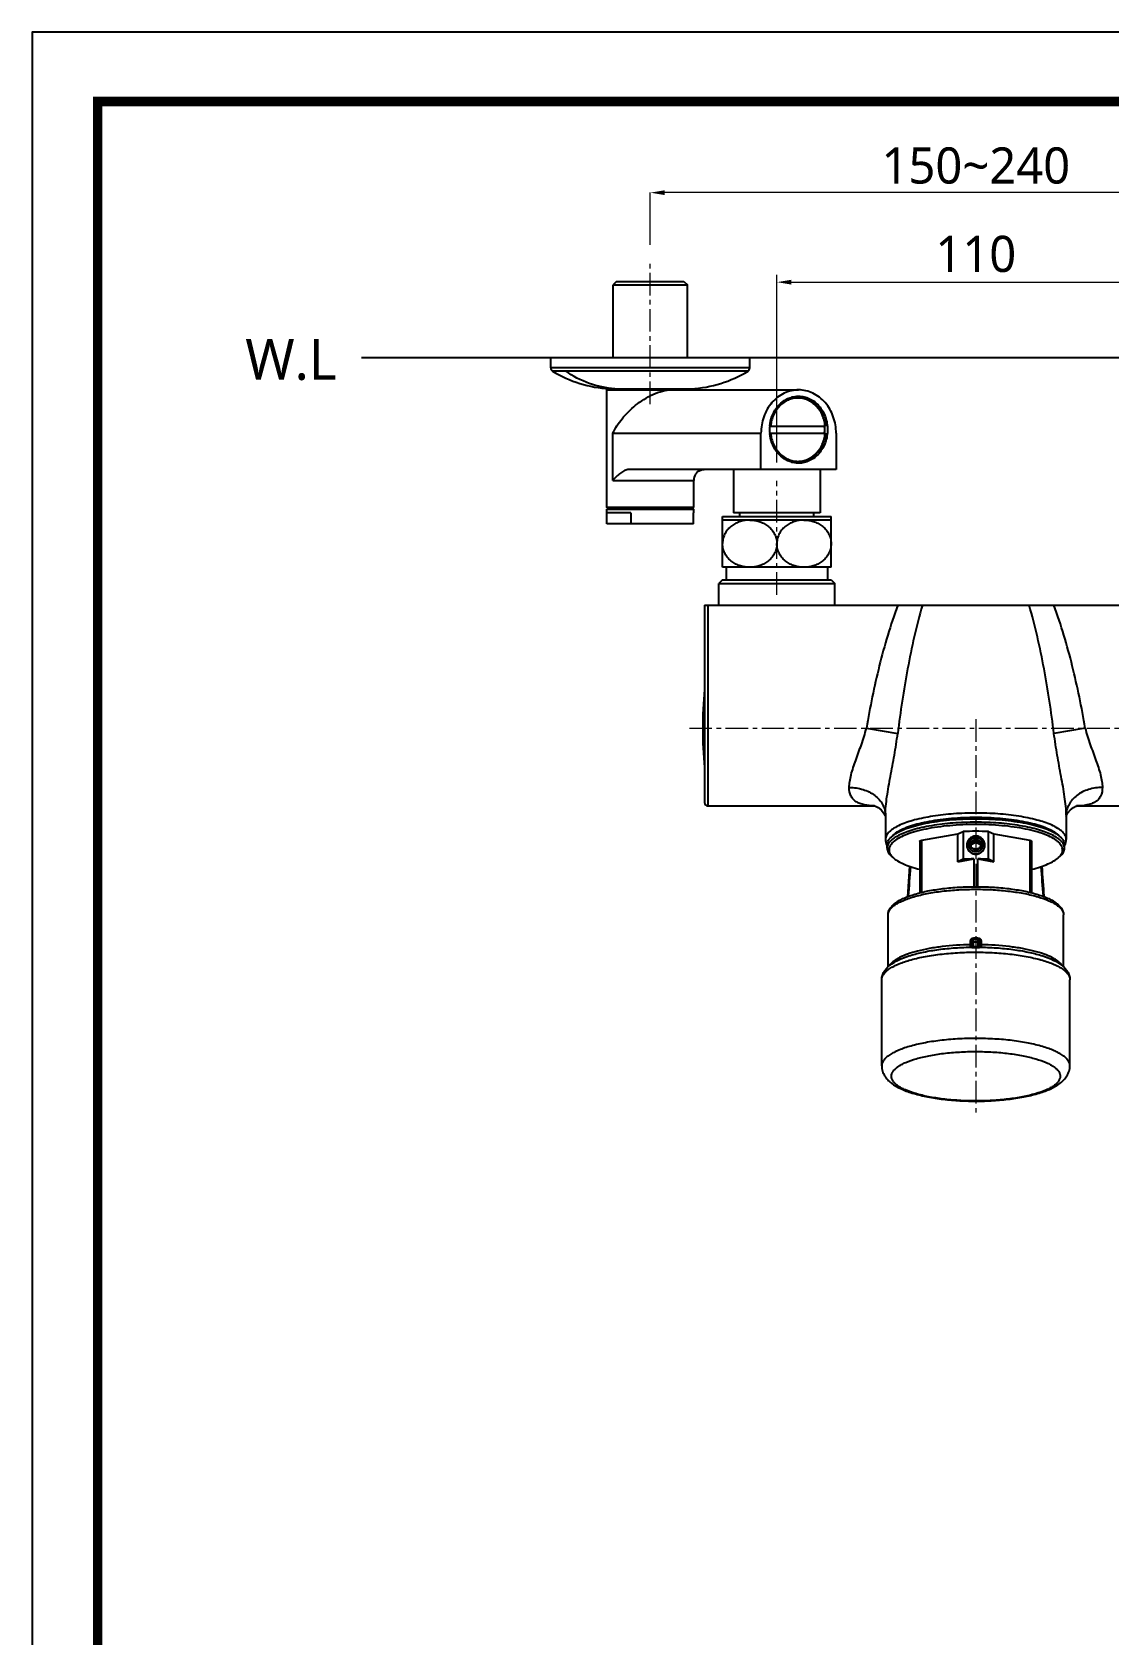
# Model space of a CAD drawing. Extents: x 0 to 1128, y 0 to 827.
# Drawn here: x 0 to 297.7, y 383.8 to 826.8 of the extents above; entities that cross this region are included whole.
import ezdxf

# ---------------------------------------------------------------- set-up
doc = ezdxf.new("R2010")
doc.units = 0
doc.header["$LTSCALE"] = 10
doc.header["$MEASUREMENT"] = 0
doc.header["$PDMODE"] = 3
doc.header["$PDSIZE"] = -10
doc.linetypes.add('CENTER', pattern=[2, 1.25, -0.25, 0.25, -0.25])
doc.linetypes.add('CENTER2', pattern=[28.575, 19.05, -3.175, 3.175, -3.175])
doc.layers.get('0').update_dxf_attribs({"linetype": 'CONTINUOUS'})
doc.layers.get('DEFPOINTS').update_dxf_attribs({"linetype": 'CONTINUOUS'})
doc.layers.add('Cneter', color=1, linetype='CENTER2', lineweight=13)
doc.layers.add('치수선', color=7, linetype='CONTINUOUS', lineweight=20)
doc.styles.add('Daelim Dimension', font='')
doc.styles.get('Daelim Dimension').set_extended_font_data('NanumGothic')
doc.dimstyles.new('DEFAULT', dxfattribs={"dimscale": 2, "dimtxt": 2, "dimasz": 2, "dimexe": 0, "dimexo": 2, "dimgap": 1, "dimtad": 1, "dimdec": 1, "dimzin": 9, "dimdsep": 46, "dimtxsty": 'Daelim Dimension', "dimcen": 0.5, "dimclrd": 252, "dimclre": 252, "dimclrt": 3, "dimadec": 1, "dimazin": 0, "dimtfac": 1, "dimtdec": 1, "dimtix": 1, "dimtmove": 0, "dimatfit": 3, "dimfxl": 1, "dimtolj": 1, "dimtzin": 1, "dimlwd": 9, "dimlwe": 9, "dimarcsym": 0})

# ---------------------------------------------------------------- blocks, each defined once
blk = doc.blocks.new('*D0')
at = {"color": 5, "lineweight": 9, "ltscale": 0.5, "transparency": 16777216}
for p, q in [((170.9, 767.99), (170.9, 782.41)), ((346.9, 782.41), (174.9, 782.41)), ((350.9, 767.99), (350.9, 782.41))]:
    blk.add_line(p, q, dxfattribs=at)
at = {"color": 5, "ltscale": 0.5, "transparency": 16777216}
for points in [[(174.9, 783.07), (174.9, 781.74), (170.9, 782.41)], [(346.9, 783.07), (346.9, 781.74), (350.9, 782.41)]]:
    blk.add_solid(points, dxfattribs=at)
at = {"layer": 'DEFPOINTS', "color": 0, "ltscale": 0.5, "transparency": 16777216}
for p in [(170.9, 782.41), (170.9, 763.99), (350.9, 763.99)]:
    blk.add_point(p, dxfattribs=at)
at = {"color": 7, "ltscale": 0.5, "transparency": 16777216, "insert": (260.9, 789.85), "char_height": 10, "attachment_point": 5, "style": 'Daelim Dimension'}
blk.add_mtext('\\A1;150~240', dxfattribs=at)
blk = doc.blocks.new('*D1')
at = {"color": 5, "lineweight": 9, "ltscale": 0.5, "transparency": 16777216}
for p, q in [((205.9, 707.79), (205.9, 759.67)), ((209.9, 757.67), (311.9, 757.67)), ((315.9, 707.79), (315.9, 759.67))]:
    blk.add_line(p, q, dxfattribs=at)
at = {"color": 5, "ltscale": 0.5, "transparency": 16777216}
for points in [[(209.9, 758.33), (209.9, 757), (205.9, 757.67)], [(311.9, 758.33), (311.9, 757), (315.9, 757.67)]]:
    blk.add_solid(points, dxfattribs=at)
at = {"layer": 'DEFPOINTS', "color": 0, "ltscale": 0.5, "transparency": 16777216}
for p in [(315.9, 757.67), (205.9, 703.79), (315.9, 703.79)]:
    blk.add_point(p, dxfattribs=at)
at = {"color": 7, "ltscale": 0.5, "transparency": 16777216, "insert": (260.9, 770.48), "char_height": 10, "attachment_point": 2, "style": 'Daelim Dimension'}
blk.add_mtext('\\A1;110', dxfattribs=at)

msp = doc.modelspace()

# ---------------------------------------------------------------- linework, layer by layer
at = {"color": 7, "linetype": 'Continuous'}
for p, q in [((161.6, 757.89), (160.6, 756.89)), ((161.6, 757.89), (180.2, 757.89)), ((180.2, 757.89), (181.2, 756.89)), ((160.6, 736.89), (160.6, 756.89)), ((160.6, 756.89), (181.2, 756.89)), ((181.2, 736.89), (181.2, 756.89)), ((143.4, 733.95), (143.4, 736.89)), ((143.4, 736.89), (198.4, 736.89)), ((198.4, 733.95), (198.4, 736.89)), ((158.9, 695.39), (158.9, 727.89)), ((158.9, 727.89), (211.9, 727.89)), ((159.6, 728.23), (182.2, 728.23)), ((160.6, 727.89), (160.6, 728.23)), ((181.2, 727.89), (181.2, 728.23)), ((211.57, 725.89), (210.65, 725.89)), ((203.97, 717.89), (219.36, 717.89)), ((201.51, 705.89), (201.51, 715.89)), ((203.97, 715.89), (219.36, 715.89)), ((222.29, 715.89), (222.29, 705.89)), ((222.29, 705.89), (165.01, 705.89)), ((193.9, 705.89), (193.9, 693.89)), ((211.57, 707.89), (210.65, 707.89)), ((217.9, 705.89), (217.9, 693.89)), ((182.9, 695.39), (182.9, 702.89)), ((159.4, 694.89), (158.9, 695.39)), ((182.9, 695.39), (158.9, 695.39)), ((158.9, 693.89), (158.9, 694.89)), ((158.9, 694.89), (182.9, 694.89)), ((165.55, 693.89), (158.9, 693.89)), ((158.92, 690.89), (158.92, 693.89)), ((165.55, 693.89), (165.55, 690.89)), ((182.4, 694.89), (182.9, 695.39)), ((182.87, 690.89), (182.87, 693.89)), ((182.9, 693.89), (182.87, 693.89)), ((182.9, 693.89), (182.9, 694.89)), ((190.9, 678.89), (190.9, 692.89)), ((190.9, 692.89), (220.9, 692.89)), ((220.9, 691.89), (190.9, 691.89)), ((217.9, 693.89), (193.9, 693.89)), ((195.65, 692.89), (195.65, 693.89)), ((216.15, 692.89), (216.15, 693.89)), ((220.9, 678.89), (220.9, 692.89)), ((182.87, 690.89), (158.92, 690.89)), ((220.9, 678.89), (190.9, 678.89)), ((191.9, 678.89), (191.9, 675.39)), ((219.9, 678.89), (219.9, 675.39)), ((190.9, 675.39), (189.9, 674.39)), ((189.9, 668.39), (189.9, 674.39)), ((189.9, 674.39), (221.9, 674.39)), ((190.9, 675.39), (220.9, 675.39)), ((220.9, 675.39), (221.9, 674.39)), ((221.9, 668.39), (221.9, 674.39)), ((185.9, 668.39), (185.9, 613.89)), ((185.9, 668.39), (335.9, 668.39)), ((186.9, 612.89), (232.98, 612.89)), ((288.71, 612.89), (334.9, 612.89)), ((235.9, 610.4), (235.9, 603.62)), ((285.9, 610.4), (285.9, 603.62)), ((285.9, 609.96), (285.99, 610.25)), ((238.05, 604.81), (237.57, 604.38)), ((245.4, 603.19), (245.4, 588.87)), ((245.93, 603.46), (255.9, 605.14)), ((245.93, 588.98), (245.93, 603.46)), ((255.9, 605.14), (257.39, 605.8)), ((255.9, 597.49), (255.9, 605.14)), ((257.39, 605.8), (257.39, 598.14)), ((259.65, 601.48), (259.65, 602.86)), ((260.9, 602.81), (259.65, 602.12)), ((260.9, 602.81), (260.9, 603.55)), ((262.15, 602.12), (260.9, 602.81)), ((262.15, 602.86), (262.15, 601.48)), ((264.41, 605.8), (265.9, 605.14)), ((264.41, 598.14), (264.41, 605.8)), ((265.9, 605.14), (275.87, 603.46)), ((265.9, 597.49), (265.9, 605.14)), ((275.87, 603.46), (275.87, 588.98)), ((276.4, 588.86), (276.4, 603.19)), ((283.75, 604.81), (284.22, 604.38)), ((236.4, 601.23), (236.4, 602.19)), ((238.05, 598.61), (237.57, 599.04)), ((255.9, 597.49), (260.37, 598.25)), ((257.39, 598.14), (255.9, 597.49)), ((260.37, 598.25), (260.37, 590.56)), ((261.43, 598.25), (265.9, 597.49)), ((261.43, 590.56), (261.43, 598.25)), ((265.9, 597.49), (264.41, 598.14)), ((283.75, 598.61), (284.22, 599.04)), ((285.4, 601.23), (285.4, 602.19)), ((242.6, 596.22), (241.98, 587.77)), ((236.65, 568.44), (236.65, 582.77)), ((285.15, 568.44), (285.15, 582.77)), ((259.9, 574.4), (259.9, 575.55)), ((261.9, 574.4), (261.9, 575.55)), ((234.9, 541.03), (234.9, 564.87)), ((286.9, 541.03), (286.9, 564.87))]:
    msp.add_line(p, q, dxfattribs=at)
at = {"ltscale": 0.5}
msp.add_line((91.03, 736.89), (806.11, 736.89), dxfattribs=at)
at = {"color": 9, "linetype": 'Continuous'}
for p, q in [((198.4, 733.95), (143.4, 733.95)), ((197.92, 733.1), (143.87, 733.1)), ((160.51, 702.89), (160.51, 715.89)), ((160.51, 715.89), (201.51, 715.89)), ((160.51, 702.89), (182.9, 702.89)), ((186.9, 612.89), (186.9, 668.39)), ((230.66, 634.39), (239.3, 632.92)), ((291.14, 634.39), (282.5, 632.92)), ((232.92, 612.9), (232.87, 612.9)), ((260.9, 589.86), (261.03, 589.86)), ((260.3, 573.95), (260.3, 576.04)), ((260.3, 576.04), (260.9, 576.04)), ((260.9, 576.04), (260.9, 576.39)), ((260.9, 576.04), (261.5, 576.04)), ((261.5, 576.04), (261.5, 573.95)), ((259.43, 574.55), (259.43, 575.4)), ((260.3, 575.33), (261.5, 575.33)), ((260.9, 573.96), (260.9, 573.66)), ((260.9, 572.47), (261.03, 572.47)), ((262.37, 575.4), (262.37, 574.55)), ((260.78, 531.35), (260.72, 531.35)), ((260.84, 531.35), (260.78, 531.35)), ((260.9, 531.35), (260.84, 531.35))]:
    msp.add_line(p, q, dxfattribs=at)
at = {"ltscale": 0.5}
msp.add_lwpolyline([(0, 0), (1128.4, 0), (1128.4, 826.8), (0, 826.8)], close=True, dxfattribs=at)
at = {"color": 5, "linetype": 'ByBlock', "lineweight": 200, "const_width": 2.6}
msp.add_lwpolyline([(18.14, 35.4), (1110.14, 35.4), (1110.14, 807.6), (18.14, 807.6)], close=True, dxfattribs=at)
at = {"color": 7, "linetype": 'Continuous'}
for points in [[(232.88, 612.92), (232.89, 612.92), (233.21, 612.82)], [(233.21, 612.82), (233.91, 612.47), (234.73, 611.83), (235.41, 611)], [(285.99, 610.25), (286.38, 610.99), (287.06, 611.82), (287.89, 612.47)], [(287.89, 612.47), (288.58, 612.82), (288.71, 612.87)], [(235.41, 611), (235.81, 610.26), (235.86, 610.11)], [(279.81, 587.77), (279.58, 590.96), (279.19, 596.22)]]:
    msp.add_lwpolyline(points, dxfattribs=at)
for centre, radius, start, end in [((144.4, 733.95), 1, 180, 238.4038), ((161.2, 761.26), 33.07, 238.4038, 267.2264), ((180.6, 761.26), 33.07, 272.7736, 301.5962), ((197.4, 733.95), 1, 301.5962, 0), ((210.65, 719.13), 6.76, 90.0049, 95.7924), ((210.02, 718.75), 7.45, 72.6683, 75.8118), ((214.58, 716.89), 10.69, 174.6741, 185.3255), ((214.54, 716.9), 10.65, 174.4994, 174.6625), ((210.32, 716.89), 8.81, 0.005, 6.5195), ((214.54, 716.89), 10.65, 185.337, 185.5014), ((210.32, 716.9), 8.81, 353.4807, 359.9952), ((185.9, 702.89), 3, 112.0593, 180), ((210.65, 714.66), 6.76, 264.2214, 269.9952), ((210.02, 715.04), 7.45, 284.1962, 287.3229), ((305.4, 634.39), 120, 174.8922, 185.2064), ((186.9, 613.89), 1, 180, 270), ((245.78, 592.75), 13.52, 116.9702, 119.6963), ((260.9, 546.26), 59.64, 86.6264, 93.3736), ((276.21, 593.11), 13.1, 60.2601, 63.0735), ((239.77, 603.92), 3.93, 207.5095, 209.7466), ((260.89, 539), 59.25, 90.4997, 93.3834), ((260.93, 539.53), 58.72, 86.6035, 89.5134), ((282.02, 603.92), 3.93, 330.2662, 332.501), ((-2394.87, 788.55), 2644.79, 355.64904, 355.82743), ((3058.56, 798.93), 2787.06, 184.17322, 184.34249), ((260.9, 612.76), 81.45, 269.8773, 270)]:
    msp.add_arc(centre, radius, start, end, dxfattribs=at)
at = {"color": 9, "linetype": 'Continuous'}
for centre, radius, start, end in [((211.57, 719.12), 6.77, 90.0082, 97.7431), ((211.57, 714.67), 6.77, 262.257, 269.9918), ((238.04, 603.62), 2.14, 177.6686, 179.9994), ((242.15, 600.31), 6.09, 129.8968, 132.6939), ((242.57, 599.81), 6.74, 128.6223, 129.9211), ((279.26, 599.84), 6.7, 49.9669, 51.2386), ((279.66, 600.32), 6.08, 47.3175, 49.9887), ((260.9, 546.69), 27.27, 89.9976, 91.2583), ((260.9, 542.73), 30.93, 89.998, 91.0944), ((260.9, 546.68), 27.28, 88.7417, 90.0022), ((260.93, 544.26), 29.4, 89.8287, 90.058), ((260.89, 542.32), 31.33, 88.905, 89.772), ((260.9, 459.71), 88.93, 89.8756, 90), ((260.9, 465.14), 79.86, 89.8756, 90)]:
    msp.add_arc(centre, radius, start, end, dxfattribs=at)
for points, start_tangent, end_tangent in [([(161.11, 728.23), (154.04, 729.67), (147.49, 733.1)], (-0.998439, 0.055853), (-0.815279, 0.579069)), ([(219.25, 717.89), (218.97, 719.45), (218.45, 720.93), (217.71, 722.27), (216.77, 723.43), (215.66, 724.38), (214.42, 725.08), (213.09, 725.51), (211.72, 725.65), (210.34, 725.51), (209.02, 725.08), (207.78, 724.38), (206.67, 723.43), (205.73, 722.27), (204.98, 720.93), (204.46, 719.45), (204.18, 717.89)], (-0.099041, 0.995083), (-0.099041, -0.995083)), ([(210.66, 725.83), (208.79, 725.3), (207.09, 724.26)], (-0.990881, -0.134743), (-0.776837, -0.629702)), ([(204.18, 715.89), (204.46, 714.34), (204.98, 712.86), (205.73, 711.52), (206.67, 710.36), (207.78, 709.41), (209.02, 708.71), (210.34, 708.28), (211.72, 708.14), (213.09, 708.28), (214.42, 708.71), (215.66, 709.41), (216.77, 710.36), (217.71, 711.52), (218.45, 712.86), (218.97, 714.34), (219.25, 715.89)], (0.099041, -0.995083), (0.099041, 0.995083)), ([(207.1, 709.52), (208.79, 708.48), (210.66, 707.96)], (0.777392, -0.629017), (0.990881, -0.134742)), ([(239.33, 668.39), (236.54, 660.07), (234.22, 651.59), (230.66, 634.39)], (-0.350015, -0.936744), (-0.167973, -0.985792)), ([(246.14, 668.39), (243.87, 659.64), (242.04, 650.79), (239.3, 632.92)], (-0.281011, -0.959705), (-0.123797, -0.992308)), ([(282.5, 632.92), (279.76, 650.79), (277.92, 659.64), (275.65, 668.39)], (-0.123793, 0.992308), (-0.280985, 0.959712)), ([(291.14, 634.39), (287.58, 651.59), (285.26, 660.07), (282.47, 668.39)], (-0.167972, 0.985792), (-0.350012, 0.936745)), ([(225.9, 618.02), (226.04, 619.67), (226.43, 621.5), (227.71, 625.49), (229.26, 629.81), (230.66, 634.39)], (0.000044, 1), (0.242223, 0.970221)), ([(291.14, 634.39), (292.54, 629.81), (294.09, 625.49), (295.37, 621.5), (295.76, 619.67), (295.9, 618.02)], (0.242218, -0.970222), (0.000054, -1)), ([(235.9, 610.4), (236.02, 612.8), (236.34, 615.41), (237.3, 621.04), (238.39, 626.93), (239.3, 632.92)], (0.000026, 1), (0.123799, 0.992307)), ([(285.9, 610.4), (285.78, 612.8), (285.46, 615.41), (284.49, 621.04), (283.41, 626.93), (282.5, 632.92)], (-0.000024, 1), (-0.123801, 0.992307)), ([(225.9, 618.02), (229.72, 617.44), (232.97, 615.79), (235.14, 613.31), (235.71, 611.88), (235.9, 610.4)], (1, 0.000002), (-0.000002, -1)), ([(232.87, 612.9), (230.06, 613.2), (228.85, 613.55), (227.81, 614.06), (226.98, 614.76), (226.37, 615.66), (225.9, 618.02)], (-0.999724, 0.0235), (0.000007, 1)), ([(295.9, 618.02), (292.07, 617.44), (288.83, 615.79), (286.66, 613.31), (286.09, 611.88), (285.9, 610.4)], (-1, -0.000005), (0, -1)), ([(295.9, 618.02), (295.4, 615.62), (294.78, 614.72), (293.92, 614.02), (292.85, 613.51), (291.61, 613.17), (288.72, 612.9)], (0.000007, -1), (-0.999894, -0.01453)), ([(239.99, 607.63), (238.26, 606.72), (236.99, 605.76), (236.19, 604.74), (235.9, 603.71)], (-0.913349, -0.407178), (-0.040674, -0.999172)), ([(282.68, 605.61), (281.03, 606.48), (278.98, 607.28), (276.56, 607.98), (273.83, 608.58), (267.63, 609.4), (260.9, 609.68), (254.16, 609.4), (247.97, 608.58), (245.24, 607.98), (242.82, 607.28), (240.76, 606.48), (239.11, 605.61)], (-0.845206, 0.534441), (-0.845263, -0.53435)), ([(281.81, 607.63), (277.81, 609), (272.78, 610.05), (267.03, 610.71), (260.9, 610.93), (254.77, 610.71), (249.02, 610.05), (243.99, 609.01), (239.99, 607.63)], (-0.913269, 0.407357), (-0.913349, -0.407178)), ([(285.9, 603.62), (285.64, 604.68), (284.85, 605.71), (283.57, 606.7), (281.81, 607.63)], (0, 1), (-0.913269, 0.407357)), ([(239.11, 605.61), (238.91, 605.48), (238.36, 605.08)], (-0.845263, -0.53435), (-0.781199, -0.624282)), ([(283.45, 605.07), (283.27, 605.2), (282.68, 605.61)], (-0.779685, 0.626172), (-0.845206, 0.534441)), ([(236.65, 582.77), (236.76, 583.47), (237.11, 584.16), (237.69, 584.83), (238.49, 585.49), (239.51, 586.12), (240.73, 586.71), (243.75, 587.79), (247.43, 588.67), (251.62, 589.32), (256.17, 589.73), (260.9, 589.86)], (0.000009, 1), (1, 0)), ([(261.03, 589.86), (265.74, 589.72), (270.27, 589.31), (274.44, 588.66), (278.09, 587.77), (281.09, 586.7), (282.3, 586.11), (283.31, 585.48), (284.11, 584.83), (284.69, 584.15), (285.03, 583.47), (285.15, 582.77)], (0.999999, -0.001575), (-0.000009, -1)), ([(259.43, 575.4), (259.48, 575.76), (259.65, 576.08), (259.93, 576.32), (260.3, 576.39)], (0.007602, 0.999971), (0.999787, 0.020639)), ([(259.9, 575.55), (259.91, 575.71), (259.97, 575.87), (260.11, 575.99), (260.3, 576.04)], (0, 1), (0.999996, -0.002686)), ([(260.9, 576.39), (260.3, 576.39)], (-1, 0), (-0.999999, 0.001084)), ([(260.3, 576.04), (260.3, 576.05), (260.3, 576.07), (260.3, 576.1), (260.31, 576.14), (260.31, 576.26), (260.31, 576.39)], (0.559981, 0.828506), (0.008812, 0.999961)), ([(261.5, 576.39), (260.9, 576.39)], (-0.999999, -0.001083), (-1, 0)), ([(261.5, 576.04), (261.5, 576.05), (261.49, 576.07), (261.49, 576.1), (261.49, 576.14), (261.49, 576.26), (261.49, 576.39)], (-0.560002, 0.828491), (-0.008813, 0.999961)), ([(261.5, 576.39), (261.86, 576.32), (262.15, 576.09), (262.32, 575.76), (262.37, 575.4)], (0.999915, -0.013007), (0.021286, -0.999773)), ([(234.9, 564.87), (235.02, 565.61), (235.4, 566.35), (236.02, 567.07), (236.88, 567.77), (237.97, 568.45), (239.28, 569.09), (240.8, 569.69), (242.51, 570.24), (246.45, 571.19), (250.95, 571.89), (255.83, 572.32), (260.9, 572.47)], (-0.000014, 1), (1, 0)), ([(259.43, 574.55), (251.61, 574.02), (248.04, 573.48), (244.81, 572.78), (242.03, 571.93), (239.77, 570.96), (238.86, 570.43), (238.09, 569.89), (237.04, 568.75)], (-0.999842, -0.017749), (-0.530482, -0.847696)), ([(242.4, 571.45), (245.96, 572.4), (250.1, 573.14), (254.64, 573.63), (259.42, 573.85)], (0.950592, 0.310442), (0.999849, 0.017399)), ([(259.9, 574.4), (259.86, 574.24), (259.76, 574.1), (259.42, 573.96)], (-0.000112, -1), (-0.999284, -0.037836)), ([(259.9, 574.32), (259.75, 574), (259.42, 573.85)], (-0.067288, -0.997734), (-0.999013, -0.044412)), ([(259.42, 573.85), (259.42, 573.89), (259.42, 573.96)], (-0.352204, 0.935923), (0.045526, 0.998963)), ([(260.31, 573.65), (260, 573.67), (259.74, 573.73), (259.63, 573.76), (259.54, 573.8), (259.47, 573.83), (259.42, 573.85)], (-0.999716, -0.023849), (-0.783237, 0.621724)), ([(259.43, 575.4), (259.76, 575.45), (259.86, 575.5), (259.9, 575.55)], (0.999845, 0.017598), (0, 1)), ([(259.9, 574.7), (259.86, 574.64), (259.76, 574.6), (259.43, 574.55)], (-0.001683, -0.999999), (-0.999842, -0.017749)), ([(259.9, 575.22), (259.93, 575.26), (260.02, 575.3), (260.3, 575.33)], (0, 1), (1, 0)), ([(259.9, 574.4), (259.9, 574.38), (259.9, 574.32)], (-0.000033, -1), (0.235429, -0.971892)), ([(260.3, 573.95), (260.13, 574), (260.02, 574.11), (259.94, 574.22), (259.9, 574.32)], (-0.997827, -0.065896), (-0.228636, 0.973512)), ([(260.3, 573.95), (260.3, 573.86), (260.31, 573.65)], (0.023908, -0.999714), (0.035201, -0.99938)), ([(261.03, 572.47), (266.08, 572.31), (270.94, 571.88), (275.41, 571.17), (279.33, 570.23), (281.03, 569.68), (282.54, 569.08), (283.85, 568.44), (284.93, 567.77), (285.79, 567.07), (286.4, 566.34), (286.77, 565.61), (286.9, 564.87)], (0.999999, -0.001469), (0.000014, -1)), ([(261.5, 573.95), (261.5, 573.86), (261.49, 573.65)], (-0.023847, -0.999716), (-0.034402, -0.999408)), ([(261.5, 575.33), (261.78, 575.3), (261.87, 575.26), (261.9, 575.22)], (1, 0), (0, -1)), ([(261.5, 573.95), (261.67, 574), (261.78, 574.11), (261.85, 574.22), (261.89, 574.32)], (0.998896, -0.04698), (0.213325, 0.976981)), ([(261.89, 574.32), (261.9, 574.34), (261.9, 574.4)], (0.235178, 0.971952), (-0.000025, 1)), ([(261.89, 574.32), (262.04, 574), (262.37, 573.85)], (0.067315, -0.997732), (0.999014, -0.044403)), ([(261.9, 575.55), (261.93, 575.5), (262.03, 575.45), (262.37, 575.4)], (0, -1), (0.99985, -0.01731)), ([(262.37, 574.55), (262.03, 574.6), (261.93, 574.64), (261.9, 574.7)], (-0.999842, 0.017749), (-0.001492, 0.999999)), ([(261.9, 574.4), (261.93, 574.24), (262.04, 574.1), (262.38, 573.96)], (-0.000017, -1), (0.999289, -0.037696)), ([(284.75, 568.75), (283.7, 569.89), (282.93, 570.43), (282.02, 570.96), (279.76, 571.93), (276.98, 572.78), (273.76, 573.48), (270.18, 574.02), (262.37, 574.55)], (-0.531709, 0.846927), (-0.999842, 0.017749)), ([(262.38, 573.96), (262.38, 573.89), (262.37, 573.85)], (0.045535, -0.998963), (-0.352225, -0.935915)), ([(262.37, 573.85), (267.16, 573.63), (271.7, 573.14), (275.83, 572.4), (279.4, 571.45)], (0.999849, -0.017399), (0.950592, -0.310442)), ([(260.9, 548.63), (255.83, 548.48), (250.95, 548.05), (246.45, 547.35), (242.51, 546.4), (240.8, 545.85), (239.28, 545.25), (237.97, 544.61), (236.88, 543.94), (236.02, 543.24), (235.4, 542.51), (235.02, 541.77), (234.9, 541.03)], (-1, 0), (0.00002, -1)), ([(260.72, 531.35), (256.18, 531.49), (251.82, 531.89), (247.81, 532.53), (244.3, 533.38), (241.42, 534.42), (240.25, 534.99), (239.28, 535.6), (238.52, 536.23), (237.98, 536.88), (237.65, 537.54), (237.55, 538.21), (237.67, 538.87), (238.01, 539.53), (238.57, 540.18), (239.35, 540.81), (240.33, 541.41), (241.51, 541.99), (244.42, 543.02), (247.95, 543.86), (251.98, 544.49), (256.35, 544.88), (260.9, 545.01)], (-0.999998, 0.002171), (1, 0)), ([(261.07, 545.01), (265.61, 544.87), (269.97, 544.47), (273.99, 543.83), (277.5, 542.98), (280.38, 541.94), (281.54, 541.37), (282.51, 540.76), (283.27, 540.13), (283.82, 539.48), (284.14, 538.82), (284.25, 538.15), (284.13, 537.49), (283.78, 536.83), (283.22, 536.18), (282.45, 535.55), (281.46, 534.95), (280.28, 534.37), (277.38, 533.34), (273.84, 532.5), (269.81, 531.87), (265.44, 531.48), (260.9, 531.35)], (0.999998, -0.002171), (-1, 0)), ([(286.9, 541.03), (286.77, 541.77), (286.4, 542.51), (285.79, 543.23), (284.94, 543.93), (283.86, 544.6), (282.56, 545.23), (281.05, 545.83), (279.35, 546.38), (275.44, 547.33), (270.98, 548.04), (266.14, 548.47), (261.09, 548.63)], (-0.00002, 1), (-0.999998, 0.002171))]:
    msp.add_spline(points, degree=3, dxfattribs=dict(at, start_tangent=start_tangent, end_tangent=end_tangent))
at = {"color": 7, "linetype": 'Continuous'}
for points, start_tangent, end_tangent in [([(160.51, 715.89), (163.11, 719.91), (166.84, 723.64), (169.12, 725.28), (171.63, 726.63), (174.29, 727.56), (176.9, 727.89)], (0.447214, 0.894427), (1, 0)), ([(211.9, 727.89), (209.87, 727.66), (207.92, 726.98), (206.12, 725.87), (204.55, 724.38), (202.3, 720.49), (201.51, 715.89)], (-1, -0.000032), (0, -1)), ([(222.29, 715.89), (221.5, 720.49), (219.25, 724.38), (217.67, 725.87), (215.87, 726.98), (213.93, 727.66), (211.9, 727.89)], (0, 1), (-1, -0.000032)), ([(203.94, 717.92), (204.52, 720.5), (205.72, 722.79), (207.44, 724.58), (209.53, 725.73)], (0.095856, 0.995395), (0.941822, 0.336112)), ([(209.53, 725.73), (210.11, 725.91), (211.9, 726.14)], (0.941822, 0.336112), (1, 0)), ([(211.57, 725.89), (213, 725.74), (214.37, 725.3), (215.66, 724.57), (216.8, 723.6), (217.77, 722.4), (218.54, 721.01), (219.07, 719.5), (219.36, 717.89)], (1, 0), (0.096805, -0.995303)), ([(211.9, 726.14), (213.46, 725.97), (214.96, 725.44), (216.35, 724.59), (217.56, 723.44), (219.3, 720.43), (219.91, 716.89), (219.3, 713.35), (217.56, 710.35), (216.35, 709.2), (214.96, 708.35), (213.46, 707.82), (211.9, 707.64)], (1, 0), (-1, 0)), ([(209.53, 708.06), (207.44, 709.21), (205.72, 711), (204.52, 713.28), (203.94, 715.87)], (-0.941845, 0.336047), (-0.09587, 0.995394)), ([(219.36, 715.89), (219.07, 714.29), (218.54, 712.77), (217.77, 711.39), (216.8, 710.19), (215.66, 709.21), (214.37, 708.49), (213, 708.04), (211.57, 707.89)], (-0.096805, -0.995303), (-1, 0)), ([(165.01, 705.89), (163.82, 705.6), (162.68, 704.89), (161.58, 703.95), (160.51, 702.89)], (-1, 0), (-0.707107, -0.707107)), ([(184.77, 705.68), (185.02, 705.77), (185.79, 705.89)], (0.926938, 0.375215), (1, 0)), ([(211.9, 707.64), (211.3, 707.67), (209.53, 708.06)], (-1, 0), (-0.941845, 0.336047)), ([(198.4, 691.89), (195.83, 691.52), (194.6, 691.04), (193.45, 690.34), (192.43, 689.4), (191.62, 688.24), (191.09, 686.87), (190.9, 685.39)], (-1, 0), (0, -1)), ([(198.4, 691.89), (200.97, 691.52), (202.2, 691.04), (203.35, 690.34), (204.36, 689.4), (205.18, 688.24), (205.71, 686.87), (205.9, 685.39)], (1, 0), (0, -1)), ([(213.4, 691.89), (210.83, 691.52), (209.6, 691.04), (208.45, 690.34), (207.43, 689.4), (206.62, 688.24), (206.09, 686.87), (205.9, 685.39)], (-1, 0), (0, -1)), ([(213.4, 691.89), (215.97, 691.52), (217.2, 691.04), (218.35, 690.34), (219.36, 689.4), (220.18, 688.24), (220.71, 686.87), (220.9, 685.39)], (1, 0), (0, -1)), ([(198.4, 678.89), (195.83, 679.27), (194.6, 679.75), (193.45, 680.45), (192.43, 681.39), (191.62, 682.55), (191.09, 683.91), (190.9, 685.39)], (-1, 0), (0, 1)), ([(205.9, 685.39), (205.71, 683.91), (205.18, 682.55), (204.36, 681.39), (203.35, 680.45), (202.2, 679.75), (200.97, 679.27), (198.4, 678.89)], (0, -1), (-1, 0)), ([(213.4, 678.89), (210.83, 679.27), (209.6, 679.75), (208.45, 680.45), (207.43, 681.39), (206.62, 682.55), (206.09, 683.91), (205.9, 685.39)], (-1, 0), (0, 1)), ([(220.9, 685.39), (220.71, 683.91), (220.18, 682.55), (219.36, 681.39), (218.35, 680.45), (217.2, 679.75), (215.97, 679.27), (213.4, 678.89)], (0, -1), (-1, 0)), ([(238.05, 604.81), (239.48, 605.83), (241.44, 606.78), (243.89, 607.62), (246.76, 608.34), (249.97, 608.91), (253.46, 609.34), (260.9, 609.68), (268.33, 609.34), (271.82, 608.91), (275.04, 608.34), (277.91, 607.62), (280.35, 606.78), (282.32, 605.83), (283.75, 604.81)], (0.739417, 0.673248), (0.739423, -0.673241)), ([(238.05, 604.77), (239.63, 605.74), (241.69, 606.63), (244.18, 607.42), (247.05, 608.1), (250.23, 608.64), (253.65, 609.03), (260.9, 609.35)], (0.798023, 0.602627), (1, 0)), ([(283.45, 603.15), (281.94, 604.13), (279.94, 605.02), (277.5, 605.82), (274.67, 606.5), (271.52, 607.05), (268.12, 607.44), (260.9, 607.77), (253.68, 607.44), (250.28, 607.05), (247.13, 606.5), (244.3, 605.82), (241.85, 605.02), (239.85, 604.13), (238.34, 603.15)], (-0.779165, 0.626819), (-0.779161, -0.626824)), ([(282.15, 604.8), (280.37, 605.58), (278.25, 606.29), (275.84, 606.91), (273.17, 607.43), (267.25, 608.15), (260.9, 608.39), (254.54, 608.15), (248.62, 607.43), (245.95, 606.91), (243.54, 606.29), (241.43, 605.58), (239.65, 604.8)], (-0.891076, 0.453854), (-0.891076, -0.453854)), ([(260.9, 609.35), (268.15, 609.03), (271.57, 608.64), (274.75, 608.1), (277.61, 607.42), (280.11, 606.63), (282.16, 605.74), (283.75, 604.77)], (1, 0), (0.798027, -0.602622)), ([(235.9, 603.62), (236, 602.84), (236.28, 602.11)], (0, -1), (0.461777, -0.886996)), ([(236.4, 602.19), (236.47, 602.74), (236.69, 603.3), (237.06, 603.84), (237.57, 604.38)], (0, 1), (0.739443, 0.673219)), ([(239.08, 604.49), (238.2, 603.93), (237.49, 603.35), (236.6, 602.14)], (-0.868089, -0.496408), (-0.4001, -0.916472)), ([(238.34, 603.15), (237.71, 602.57), (237.26, 601.97), (236.99, 601.36), (236.9, 600.75)], (-0.779161, -0.626824), (0, -1)), ([(237.57, 604.38), (237.68, 604.48), (238.05, 604.77)], (0.739443, 0.673219), (0.798023, 0.602627)), ([(245.4, 603.19), (245.53, 603.26), (245.93, 603.46)], (0.878596, 0.477565), (0.904, 0.427532)), ([(263.4, 602.04), (263.35, 602.51), (263.21, 602.96), (262.98, 603.37), (262.67, 603.73), (262.29, 604.03), (261.85, 604.25), (261.39, 604.39), (260.9, 604.44), (260.41, 604.39), (259.94, 604.25), (259.51, 604.03), (259.13, 603.73), (258.82, 603.37), (258.59, 602.96), (258.45, 602.51), (258.4, 602.04)], (0, 1), (0, -1)), ([(258.94, 603.54), (258.62, 602.93), (258.47, 602.27), (258.5, 601.6), (258.7, 600.96), (259.06, 600.39), (259.57, 599.94), (260.2, 599.65), (260.9, 599.55)], (-0.575079, -0.818098), (1, 0)), ([(262.9, 602.19), (262.86, 602.56), (262.75, 602.92), (262.56, 603.25), (262.31, 603.54), (262.01, 603.78), (261.66, 603.96), (261.29, 604.07), (260.9, 604.1), (260.51, 604.07), (260.13, 603.96), (259.79, 603.78), (259.48, 603.54), (259.24, 603.25), (259.05, 602.92), (258.94, 602.56), (258.9, 602.19)], (0, 1), (0, -1)), ([(260.9, 604.59), (260.32, 604.52), (259.79, 604.31), (259.32, 603.97), (258.94, 603.54)], (-1, 0), (-0.575079, -0.818098)), ([(260.9, 600.76), (260.61, 600.78), (260.32, 600.87), (260.06, 601), (259.84, 601.18), (259.65, 601.39), (259.51, 601.64), (259.43, 601.91), (259.4, 602.19), (259.43, 602.47), (259.51, 602.74), (259.65, 602.99), (259.84, 603.2), (260.06, 603.38), (260.32, 603.52), (260.61, 603.6), (260.9, 603.62)], (-1, 0), (1, 0)), ([(259.65, 602.86), (259.95, 602.99), (260.27, 603.15), (260.9, 603.55)], (0.93375, 0.357927), (0.811179, 0.584798)), ([(262.86, 603.54), (262.48, 603.97), (262.01, 604.31), (261.47, 604.52), (260.9, 604.59)], (-0.573086, 0.819495), (-1, 0)), ([(260.9, 603.62), (261.19, 603.6), (261.47, 603.52), (261.73, 603.38), (261.96, 603.2), (262.15, 602.99), (262.28, 602.74), (262.37, 602.47), (262.4, 602.19), (262.37, 601.91), (262.28, 601.64), (262.15, 601.39), (261.96, 601.18), (261.73, 601), (261.47, 600.87), (261.19, 600.78), (260.9, 600.76)], (1, 0), (-1, 0)), ([(260.9, 603.55), (261.52, 603.15), (261.85, 602.99), (262.15, 602.86)], (0.811179, -0.584798), (0.93375, -0.357927)), ([(260.9, 599.55), (261.59, 599.65), (262.22, 599.94), (262.73, 600.39), (263.1, 600.95), (263.3, 601.59), (263.32, 602.26), (263.17, 602.93), (262.86, 603.54)], (1, 0), (-0.573086, 0.819495)), ([(275.87, 603.46), (276.01, 603.39), (276.4, 603.19)], (0.904, -0.427532), (0.878596, -0.477565)), ([(285.2, 602.14), (284.31, 603.35), (283.59, 603.93), (282.71, 604.49)], (-0.4001, 0.916472), (-0.868089, 0.496408)), ([(284.9, 600.75), (284.81, 601.36), (284.53, 601.97), (284.08, 602.57), (283.45, 603.15)], (0, 1), (-0.779165, 0.626819)), ([(283.75, 604.77), (283.87, 604.68), (284.22, 604.38)], (0.798027, -0.602622), (0.739443, -0.673219)), ([(284.22, 604.38), (284.74, 603.84), (285.1, 603.3), (285.32, 602.74), (285.4, 602.19)], (0.739443, -0.673219), (0, -1)), ([(285.51, 602.11), (285.8, 602.84), (285.9, 603.62)], (0.461614, 0.887081), (0, 1)), ([(236.6, 602.14), (236.51, 601.91), (236.4, 601.23)], (-0.4001, -0.916472), (0, -1)), ([(236.4, 601.23), (236.47, 600.68), (236.69, 600.12), (237.06, 599.58), (237.57, 599.04)], (0, -1), (0.739443, -0.673219)), ([(236.9, 600.75), (237.07, 599.91), (237.58, 599.09)], (0, -1), (0.641519, -0.767107)), ([(237.58, 599.09), (237.69, 598.97), (238.05, 598.61)], (0.641519, -0.767107), (0.739417, -0.673248)), ([(238.05, 598.61), (239.29, 597.7), (240.95, 596.85), (242.99, 596.08), (245.39, 595.4)], (0.739417, -0.673248), (0.970683, -0.240364)), ([(258.4, 602.04), (258.45, 601.58), (258.59, 601.13), (258.82, 600.72), (259.13, 600.35), (259.51, 600.06), (259.94, 599.84), (260.41, 599.7), (260.9, 599.65), (261.39, 599.7), (261.85, 599.84), (262.29, 600.06), (262.67, 600.35), (262.98, 600.72), (263.21, 601.13), (263.35, 601.58), (263.4, 602.04)], (0, -1), (0, 1)), ([(258.9, 602.19), (258.94, 601.82), (259.05, 601.46), (259.24, 601.13), (259.48, 600.84), (259.79, 600.6), (260.13, 600.42), (260.51, 600.31), (260.9, 600.28), (261.29, 600.31), (261.66, 600.42), (262.01, 600.6), (262.31, 600.84), (262.56, 601.13), (262.75, 601.46), (262.86, 601.82), (262.9, 602.19)], (0, -1), (0, 1)), ([(260.9, 600.79), (260.6, 600.92), (260.27, 601.08), (259.65, 601.48)], (-0.93375, 0.357927), (-0.811179, 0.584798)), ([(262.15, 601.48), (261.52, 601.08), (261.2, 600.92), (260.9, 600.79)], (-0.811179, -0.584798), (-0.93375, -0.357927)), ([(276.41, 595.4), (278.8, 596.08), (280.85, 596.85), (282.51, 597.7), (283.75, 598.61)], (0.970687, 0.240347), (0.739423, 0.673241)), ([(283.75, 598.61), (283.88, 598.73), (284.21, 599.09)], (0.739423, 0.673241), (0.641442, 0.767171)), ([(284.21, 599.09), (284.73, 599.91), (284.9, 600.75)], (0.641442, 0.767171), (0, 1)), ([(284.22, 599.04), (284.74, 599.58), (285.1, 600.12), (285.32, 600.68), (285.4, 601.23)], (0.739443, 0.673219), (0, 1)), ([(285.4, 601.23), (285.39, 601.46), (285.2, 602.14)], (0, 1), (-0.4001, 0.916472)), ([(279.12, 596.19), (279.73, 587.81)], (0.072846, -0.997343), (0.073936, -0.997263)), ([(236.65, 582.77), (236.8, 583.74), (237.24, 584.62), (237.91, 585.42), (238.77, 586.14), (239.83, 586.81), (241.07, 587.42), (244.06, 588.51), (247.68, 589.39), (251.8, 590.04), (256.26, 590.44), (260.9, 590.57)], (0, 1), (1, 0)), ([(260.9, 590.57), (265.54, 590.44), (270, 590.04), (274.11, 589.39), (277.73, 588.51), (280.73, 587.42), (281.97, 586.81), (283.02, 586.14), (283.89, 585.42), (284.56, 584.62), (284.99, 583.74), (285.15, 582.77)], (1, 0), (0, -1)), ([(261.5, 576.04), (261.69, 575.99), (261.82, 575.87), (261.89, 575.71), (261.9, 575.55)], (0.999997, 0.00254), (0, -1)), ([(259.42, 573.96), (259.42, 574.07), (259.43, 574.55)], (0.045491, 0.998965), (0.000018, 1)), ([(262.37, 573.85), (262.24, 573.8), (262.15, 573.77), (262.05, 573.73), (261.79, 573.67), (261.49, 573.65)], (-0.912279, -0.409569), (-0.999866, 0.016356)), ([(262.37, 574.55), (262.37, 574.37), (262.38, 573.96)], (-0.000005, -1), (0.045537, -0.998963)), ([(234.9, 564.87), (235.07, 566.05), (235.56, 567.13), (236.28, 568.07), (237.18, 568.9), (239.47, 570.29), (242.4, 571.45)], (0, 1), (0.950596, 0.310431)), ([(279.4, 571.45), (282.32, 570.29), (284.61, 568.9), (285.52, 568.07), (286.24, 567.13), (286.72, 566.05), (286.9, 564.87)], (0.950596, -0.310431), (0, -1)), ([(234.9, 541.03), (235.11, 539.58), (235.7, 538.28), (236.55, 537.18), (237.58, 536.25), (240.12, 534.75), (243.29, 533.55), (247.05, 532.59), (251.3, 531.89), (255.92, 531.46), (260.72, 531.3)], (0, -1), (0.999998, -0.002141)), ([(260.9, 531.3), (265.73, 531.45), (270.37, 531.88), (274.66, 532.57), (278.45, 533.53), (281.64, 534.73), (284.2, 536.24), (285.24, 537.17), (286.09, 538.27), (286.68, 539.57), (286.9, 541.03)], (1, 0), (0, 1))]:
    msp.add_spline(points, degree=3, dxfattribs=dict(at, start_tangent=start_tangent, end_tangent=end_tangent))
at = {"layer": 'Cneter', "linetype": 'CENTER', "lineweight": 5, "ltscale": 0.5}
for p, q in [((170.9, 723.99), (170.9, 763.99)), ((205.9, 671.24), (205.9, 702.79)), ((181.71, 634.39), (392.29, 634.39)), ((260.9, 636.89), (260.9, 527.12))]:
    msp.add_line(p, q, dxfattribs=at)

# ---------------------------------------------------------------- texts
at = {"layer": '치수선', "insert": (84.19, 741.95), "char_height": 11.25, "attachment_point": 3, "style": 'Daelim Dimension'}
msp.add_mtext_dynamic_manual_height_columns('W.L', width=17.4109, gutter_width=12.5, heights=[0], dxfattribs=at)

# ---------------------------------------------------------------- dimensions: what is measured, and where the dimension line sits
at = {"color": 5, "ltscale": 0.5}
dim = msp.add_linear_dim(base=(170.9, 782.41), p1=(350.9, 763.99), p2=(170.9, 763.99), text='150~240', dimstyle='DEFAULT', override={"dimtxt": 5, "dimclrd": 5, "dimclre": 5, "dimclrt": 7}, dxfattribs=at)
dim.commit()
dim.dimension.update_dxf_attribs({"geometry": '*D0', "text_midpoint": (260.9, 782.41), "dimtype": 160})
dim = msp.add_linear_dim(base=(315.9, 757.67), p1=(205.9, 703.79), p2=(315.9, 703.79), dimstyle='DEFAULT', override={"dimtxt": 5, "dimexe": 1, "dimclrd": 5, "dimclre": 5, "dimclrt": 7}, dxfattribs=at)
dim.commit()
dim.dimension.update_dxf_attribs({"geometry": '*D1', "text_midpoint": (260.9, 757.67), "dimtype": 160})

doc.saveas('drawing.dxf')
